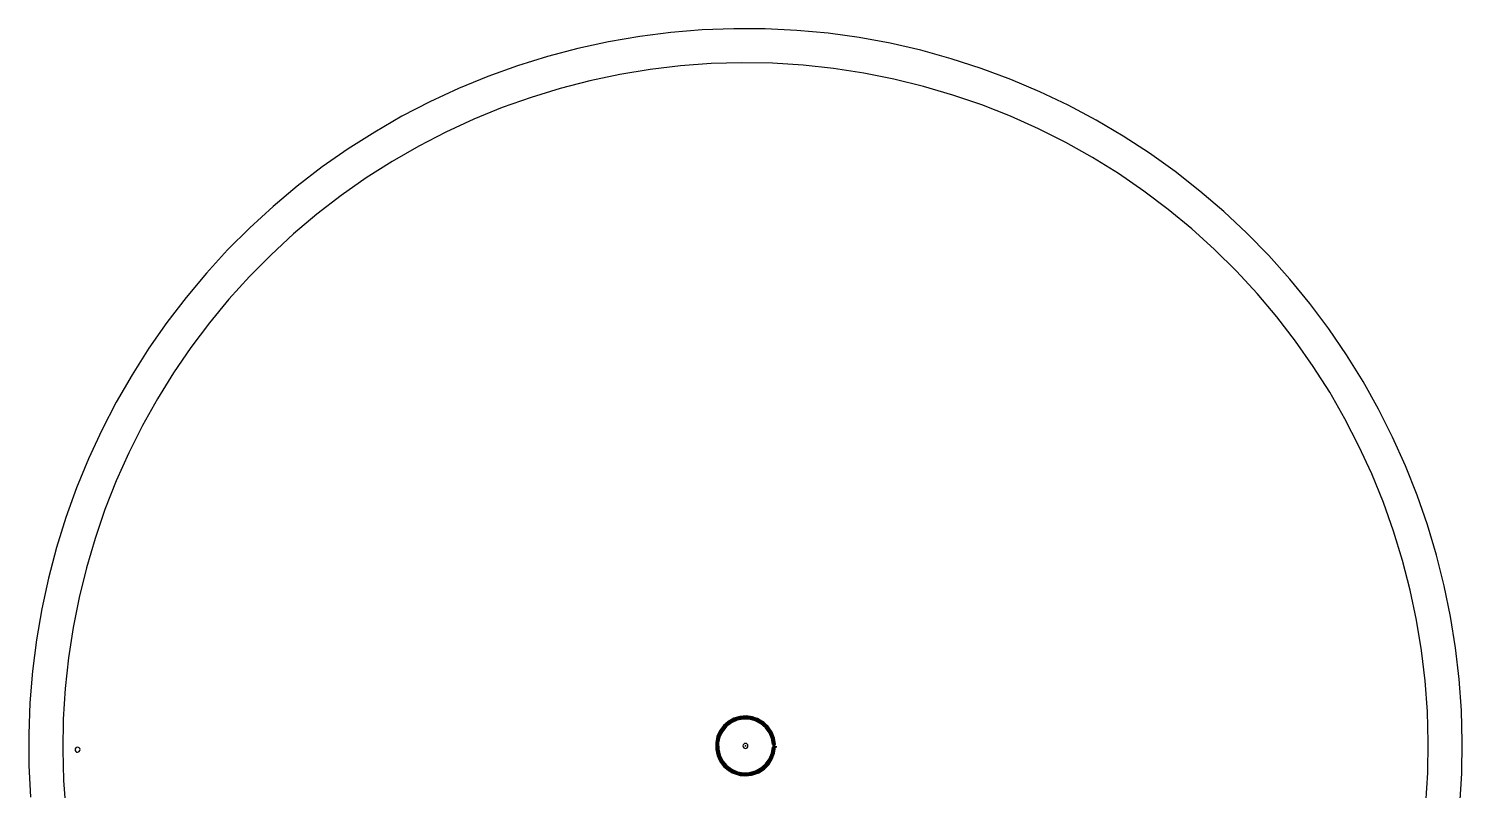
# Model space of a CAD drawing. Header units: millimetres. Extents: x -1049 to 1049, y -1063 to 1051.
# Drawn here: x -1049 to 1049, y -64 to 1051 of the extents above; entities that cross this region are included whole.
import ezdxf

# ---------------------------------------------------------------- set-up
doc = ezdxf.new("R2010")
doc.units = ezdxf.units.MM
doc.header["$PDSIZE"] = -1

msp = doc.modelspace()

# ---------------------------------------------------------------- linework, layer by layer
at = {"color": 7, "linetype": 'Continuous'}
for p, q in [((39.5, 3.2), (39.8, 3.2)), ((41.6, 3.2), (41.9, 3.2)), ((43.6, 3.3), (43.9, 3.3)), ((43.6, 0), (46.1, 0.1)), ((43.6, -0.2), (43.6, 0)), ((46.1, 0.1), (46.1, -0.2)), ((39.8, -0.3), (39.6, -0.3)), ((41.9, -0.2), (41.6, -0.2)), ((46.1, -0.2), (43.9, -0.2))]:
    msp.add_line(p, q, dxfattribs=at)
at = {"color": 7, "linetype": 'Continuous', "flags": 128}
for points in [[(1049, 7.1), (1047.7, 53.2), (1044.5, 99.2), (1039.2, 145), (1031.9, 190.6), (1022.6, 235.8), (1011.3, 280.5), (998.1, 324.7), (982.9, 368.3), (965.9, 411.1), (947, 453.2), (926.3, 494.4), (903.7, 534.6), (879.5, 573.8), (853.5, 611.9), (825.9, 648.9), (796.7, 684.5), (766, 718.9), (733.7, 751.9), (700.1, 783.4), (665.1, 813.4), (628.8, 841.9), (591.3, 868.7), (552.7, 893.8), (513, 917.3), (472.3, 938.9), (430.7, 958.8), (388.3, 976.8), (345.1, 992.9), (301.3, 1007.1), (256.9, 1019.4), (212, 1029.7), (166.6, 1038), (121, 1044.3), (75.1, 1048.6), (29.1, 1050.9), (-17, 1051.1), (-63.1, 1049.3), (-109, 1045.5), (-154.7, 1039.7), (-200.1, 1031.9), (-245.2, 1022.1), (-289.7, 1010.3), (-333.7, 996.6), (-377.1, 980.9), (-419.7, 963.4), (-461.5, 944), (-502.5, 922.8), (-542.4, 899.8), (-581.3, 875.1), (-619.1, 848.7), (-655.7, 820.6), (-691, 791), (-725, 759.8), (-757.6, 727.2), (-788.7, 693.2), (-818.3, 657.8), (-846.4, 621.2), (-872.8, 583.4), (-897.5, 544.4), (-920.5, 504.4), (-941.7, 463.5), (-961, 421.6), (-978.6, 378.9), (-994.2, 335.5), (-1007.9, 291.5), (-1019.7, 246.9), (-1029.5, 201.8), (-1037.3, 156.4), (-1043.1, 110.6), (-1046.9, 64.6), (-1048.7, 18.5), (-1048.5, -27.6), (-1046.2, -73.7)], [(999, 6.8), (997.8, 51.7), (994.5, 96.4), (989.3, 141), (982, 185.3), (972.8, 229.2), (961.6, 272.6), (948.5, 315.6), (933.5, 357.8), (916.6, 399.4), (897.8, 440.1), (877.3, 480), (854.9, 518.9), (830.9, 556.8), (805.1, 593.5), (777.8, 629.1), (748.9, 663.4), (718.5, 696.3), (686.6, 727.9), (653.3, 758), (618.8, 786.5), (583, 813.5), (546, 838.9), (507.9, 862.5), (468.8, 884.5), (428.7, 904.6), (387.8, 923), (346.1, 939.4), (303.7, 954), (260.7, 966.7), (217.2, 977.4), (173.2, 986.2), (128.9, 992.9), (84.3, 997.7), (39.6, 1000.5), (-5.2, 1001.2), (-50, 1000), (-94.8, 996.7), (-139.3, 991.5), (-183.5, 984.2), (-227.4, 974.9), (-270.8, 963.7), (-313.7, 950.6), (-355.9, 935.5), (-397.4, 918.6), (-438.1, 899.8), (-478, 879.2), (-516.8, 856.9), (-554.7, 832.8), (-591.4, 807), (-626.9, 779.6), (-661.2, 750.7), (-694.1, 720.2), (-725.6, 688.3), (-755.7, 655), (-784.3, 620.4), (-811.2, 584.6), (-836.6, 547.5), (-860.2, 509.4), (-882.1, 470.2), (-902.3, 430.1), (-920.6, 389.2), (-937.1, 347.4), (-951.6, 305), (-964.3, 262), (-975, 218.4), (-983.8, 174.4), (-990.6, 130), (-995.3, 85.4), (-998.1, 40.6), (-998.9, -4.3), (-997.6, -49.1), (-994.4, -93.9)], [(43.9, 3.3), (42.4, 12.5), (39.1, 21.3), (34, 29.1), (27.3, 35.7), (19.4, 40.7), (10.6, 43.9), (1.3, 45.1), (-8, 44.4), (-17, 41.7), (-25.2, 37.1), (-32.2, 31), (-37.8, 23.4), (-41.6, 14.9), (-43.5, 5.7), (-43.5, -3.7), (-41.4, -12.8), (-37.5, -21.3), (-31.9, -28.8), (-24.8, -34.9), (-16.5, -39.3), (-7.5, -41.9), (1.8, -42.6), (11.1, -41.2), (19.8, -37.9), (27.7, -32.8), (34.3, -26.2), (39.3, -18.3), (42.6, -9.5), (43.9, -0.2)], [(43.6, 3.3), (42.1, 12.8), (38.6, 21.8), (33.1, 29.7), (26.1, 36.3), (17.7, 41.2), (8.6, 44.1), (-1, 44.9), (-10.6, 43.6), (-19.6, 40.2), (-27.7, 34.9), (-34.4, 28), (-39.4, 19.7), (-42.5, 10.6), (-43.5, 1), (-42.4, -8.6), (-39.2, -17.7), (-34.1, -25.8), (-27.3, -32.7), (-19.2, -37.9), (-10.1, -41.1), (-0.6, -42.3), (9, -41.4), (18.2, -38.4), (26.4, -33.4), (33.4, -26.8), (38.8, -18.8), (42.2, -9.8), (43.6, -0.2)], [(41.1, 14.1), (37.4, 22.6), (32, 30.1), (25, 36.3), (16.9, 40.9), (8, 43.6), (-1.3, 44.3), (-10.5, 43), (-19.2, 39.7), (-27, 34.7), (-33.5, 28.1), (-38.5, 20.2), (-41.7, 11.5), (-42.9, 2.3), (-42.1, -7), (-39.3, -15.9), (-34.7, -24), (-28.5, -30.9), (-20.9, -36.3), (-12.4, -39.9), (-3.2, -41.6), (6.1, -41.3), (15.1, -39.1), (23.4, -34.9), (30.6, -29), (36.4, -21.7), (40.5, -13.4), (42.7, -4.3), (42.9, 5), (41.1, 14.1)], [(40.6, 13.9), (36.8, 22.7), (31.1, 30.3), (23.9, 36.5), (15.5, 40.9), (6.3, 43.3), (-3.2, 43.7), (-12.6, 41.9), (-21.3, 38), (-28.9, 32.4), (-35.1, 25.1), (-39.5, 16.7), (-42, 7.5), (-42.3, -2), (-40.5, -11.4), (-36.7, -20.1), (-31, -27.7), (-23.8, -33.9), (-15.3, -38.4), (-6.1, -40.8), (3.4, -41.1), (12.7, -39.3), (21.4, -35.5), (29.1, -29.8), (35.2, -22.6), (39.7, -14.1), (42.1, -4.9), (42.4, 4.6), (40.6, 13.9)], [(41.9, 3.2), (40.4, 12.4), (37, 21), (31.8, 28.6), (25, 34.9), (17, 39.6), (8.2, 42.4), (-1, 43.1), (-10.2, 41.9), (-18.8, 38.6), (-26.6, 33.6), (-33, 26.9), (-37.8, 19), (-40.8, 10.2), (-41.8, 1), (-40.7, -8.1), (-37.6, -16.9), (-32.7, -24.7), (-26.2, -31.3), (-18.4, -36.3), (-9.7, -39.4), (-0.6, -40.6), (8.6, -39.7), (17.4, -36.8), (25.4, -32.1), (32.1, -25.7), (37.2, -18), (40.5, -9.4), (41.9, -0.2)], [(41.6, 3.2), (40.2, 12.3), (36.8, 20.9), (31.6, 28.5), (24.8, 34.7), (16.9, 39.4), (8.1, 42.1), (-1, 42.9), (-10.1, 41.6), (-18.7, 38.4), (-26.4, 33.4), (-32.8, 26.8), (-37.6, 18.9), (-40.5, 10.2), (-41.5, 1), (-40.5, -8.1), (-37.4, -16.8), (-32.5, -24.6), (-26.1, -31.1), (-18.3, -36.1), (-9.7, -39.2), (-0.6, -40.4), (8.6, -39.5), (17.3, -36.6), (25.2, -31.9), (31.9, -25.6), (37, -17.9), (40.3, -9.3), (41.6, -0.2)], [(39.4, 13.5), (35.7, 22), (30.2, 29.4), (23.2, 35.4), (15, 39.7), (6.1, 42), (-3.1, 42.4), (-12.2, 40.6), (-20.6, 36.9), (-28, 31.4), (-34, 24.4), (-38.3, 16.2), (-40.7, 7.3), (-41, -1.9), (-39.2, -11), (-35.5, -19.4), (-30, -26.8), (-23, -32.8), (-14.9, -37.1), (-5.9, -39.5), (3.3, -39.8), (12.3, -38.1), (20.8, -34.4), (28.2, -28.9), (34.2, -21.8), (38.4, -13.7), (40.8, -4.7), (41.1, 4.5), (39.4, 13.5)], [(38.9, 13.4), (35.2, 21.7), (29.8, 29.1), (22.9, 35), (14.8, 39.2), (6, 41.5), (-3.1, 41.9), (-12, 40.1), (-20.4, 36.5), (-27.7, 31), (-33.6, 24.1), (-37.8, 16), (-40.2, 7.2), (-40.5, -1.9), (-38.8, -10.8), (-35.1, -19.2), (-29.7, -26.5), (-22.7, -32.4), (-14.7, -36.7), (-5.9, -39), (3.2, -39.3), (12.2, -37.6), (20.5, -33.9), (27.8, -28.5), (33.7, -21.6), (38, -13.5), (40.3, -4.7), (40.6, 4.4), (38.9, 13.4)], [(39.8, 3.2), (38.3, 12.2), (34.8, 20.6), (29.5, 28), (22.7, 34), (14.6, 38.3), (5.8, 40.7), (-3.3, 40.9), (-12.2, 39.1), (-20.5, 35.3), (-27.7, 29.8), (-33.4, 22.7), (-37.4, 14.5), (-39.4, 5.6), (-39.4, -3.5), (-37.3, -12.4), (-33.2, -20.5), (-27.4, -27.5), (-20.1, -33), (-11.8, -36.7), (-2.9, -38.4), (6.2, -38), (15, -35.6), (23, -31.2), (29.8, -25.2), (35, -17.7), (38.4, -9.3), (39.8, -0.3)], [(39.5, 3.2), (38.1, 12.2), (34.6, 20.5), (29.3, 27.9), (22.5, 33.8), (14.5, 38.1), (5.8, 40.4), (-3.3, 40.7), (-12.1, 38.9), (-20.4, 35.1), (-27.5, 29.6), (-33.2, 22.6), (-37.2, 14.4), (-39.2, 5.6), (-39.1, -3.5), (-37, -12.3), (-33, -20.4), (-27.2, -27.3), (-20, -32.8), (-11.7, -36.5), (-2.9, -38.2), (6.2, -37.8), (14.9, -35.4), (22.8, -31), (29.6, -25), (34.8, -17.6), (38.2, -9.2), (39.6, -0.3)], [(3.7, 1.3), (3.5, 2.7), (2.7, 3.9), (1.5, 4.7), (0.1, 4.9), (-1.3, 4.7), (-2.5, 3.9), (-3.3, 2.7), (-3.6, 1.3), (-3.3, -0.2), (-2.5, -1.3), (-1.3, -2.1), (0.1, -2.4), (1.5, -2.1), (2.7, -1.3), (3.5, -0.1), (3.7, 1.3)], [(995.5, -82.8), (998.3, -38), (999, 6.8)], [(1045.4, -85.1), (1048.2, -39), (1049, 7.1)], [(-973.6, -4.1), (-973.9, -2.7), (-974.7, -1.5), (-975.9, -0.8), (-977.3, -0.5), (-978.7, -0.8), (-979.9, -1.6), (-980.7, -2.8), (-980.9, -4.2), (-980.6, -5.6), (-979.8, -6.8), (-978.6, -7.6), (-977.2, -7.8), (-975.8, -7.5), (-974.6, -6.7), (-973.9, -5.5), (-973.6, -4.1)]]:
    msp.add_lwpolyline(points, dxfattribs=at)
at = {"color": 7, "linetype": 'Continuous'}
msp.add_point((0.1, 1.3), dxfattribs=at)

doc.saveas('drawing.dxf')
